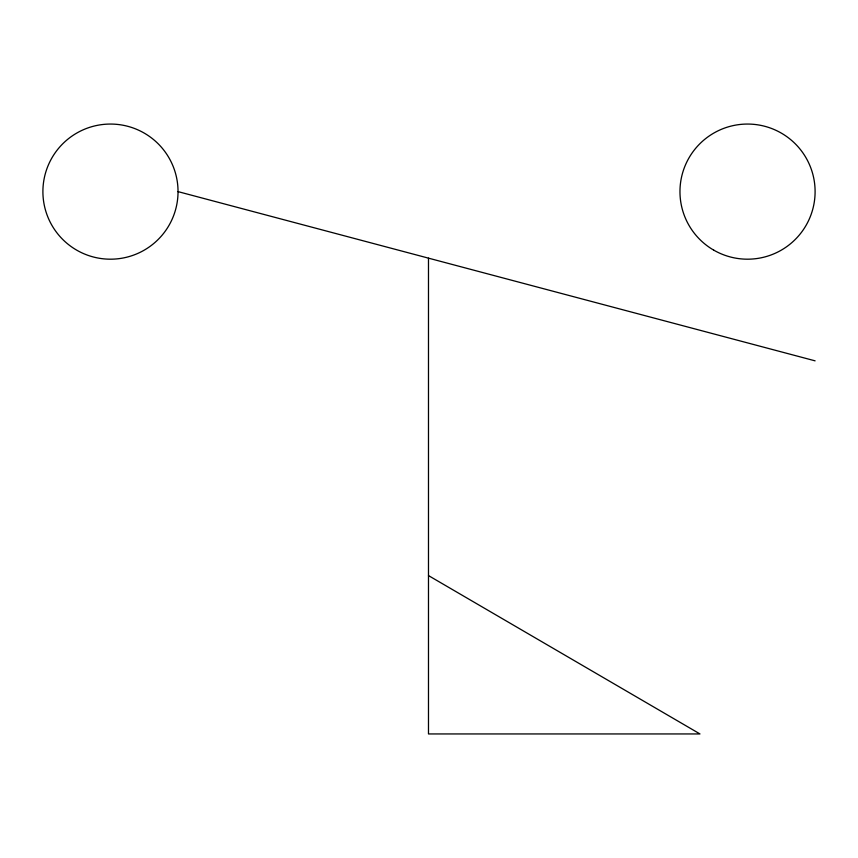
<?xml version="1.0" encoding="UTF-8"?>
<svg xmlns="http://www.w3.org/2000/svg" width="858" height="858" viewBox="0 0 858 858"><rect width="100%" height="100%" fill="white"/><g stroke="black" fill="none" stroke-linecap="round" stroke-linejoin="round"><path stroke-width="1.29" d="M178.035 191.624A67.567 67.567 0 0 1 76.684 250.139A67.567 67.567 0 0 1 76.684 133.108A67.567 67.567 0 0 1 178.035 191.624L815.1 360.843M428.485 575.589L699.967 733.944L428.485 733.944L428.485 258.151M713.749 250.139A67.567 67.567 0 0 0 815.1 191.624A67.567 67.567 0 0 0 713.749 133.108A67.567 67.567 0 0 0 713.749 250.139"/></g></svg>
